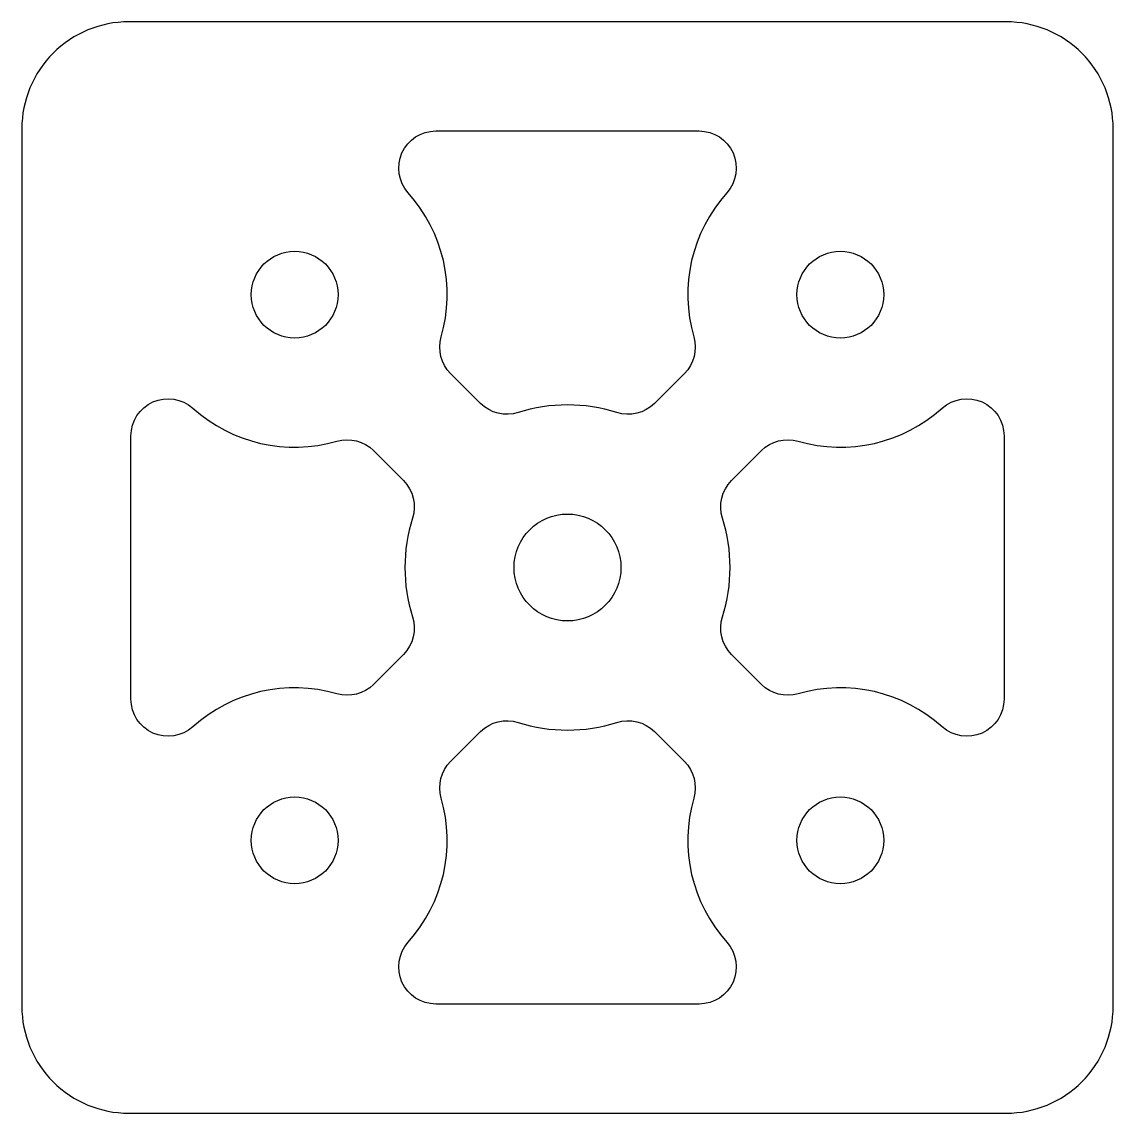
# Model space of a CAD drawing. Header units: inches. Extents: x 0 to 2, y -0.2 to 1.8.
import ezdxf

# ---------------------------------------------------------------- set-up
doc = ezdxf.new("R2010")
doc.units = ezdxf.units.IN
doc.header["$MEASUREMENT"] = 0

msp = doc.modelspace()

# ---------------------------------------------------------------- linework, layer by layer
for points in [[(1.804, 1.804), (0.196, 1.804, 0.414214), (0, 1.608), (0, 0, 0.414214), (0.196, -0.196), (1.804, -0.196, 0.414214), (2, 0), (2, 1.608, 0.414214)], [(1.2314, 1.2265, -0.273048), (1.2142, 1.1596), (1.1592, 1.1046, -0.280505), (1.0905, 1.0879, 0.15549), (0.9095, 1.0879, -0.280505), (0.8408, 1.1046), (0.7858, 1.1596, -0.273048), (0.7686, 1.2265, 0.258491), (0.7081, 1.4906, -0.648689), (0.7587, 1.604), (1.2413, 1.604, -0.648689), (1.2919, 1.4906, 0.258491)], [(0.7161, 0.7135, -0.280505), (0.6994, 0.6448), (0.6444, 0.5898, -0.273048), (0.5775, 0.5726, 0.258491), (0.3134, 0.5121, -0.648689), (0.2, 0.5627), (0.2, 1.0453, -0.648689), (0.3134, 1.0959, 0.258491), (0.5775, 1.0354, -0.273048), (0.6444, 1.0182), (0.6994, 0.9632, -0.280505), (0.7161, 0.8945, 0.15549)], [(1.2839, 0.8945, -0.280505), (1.3006, 0.9632), (1.3556, 1.0182, -0.273048), (1.4225, 1.0354, 0.258491), (1.6866, 1.0959, -0.648689), (1.8, 1.0453), (1.8, 0.5627, -0.648689), (1.6866, 0.5121, 0.258491), (1.4225, 0.5726, -0.273048), (1.3556, 0.5898), (1.3006, 0.6448, -0.280505), (1.2839, 0.7135, 0.15549)], [(0.7686, 0.3815, -0.273048), (0.7858, 0.4484), (0.8408, 0.5034, -0.280505), (0.9095, 0.5201, 0.15549), (1.0905, 0.5201, -0.280505), (1.1592, 0.5034), (1.2142, 0.4484, -0.273048), (1.2314, 0.3815, 0.258491), (1.2919, 0.1174, -0.648689), (1.2413, 0.004), (0.7587, 0.004, -0.648689), (0.7081, 0.1174, 0.258491)]]:
    msp.add_lwpolyline(points, format="xyb", close=True)
for centre, radius in [((0.5, 1.304), 0.0795), ((1.5, 1.304), 0.0795), ((1, 0.804), 0.098), ((0.5, 0.304), 0.0795), ((1.5, 0.304), 0.0795)]:
    msp.add_circle(centre, radius)

doc.saveas('drawing.dxf')
